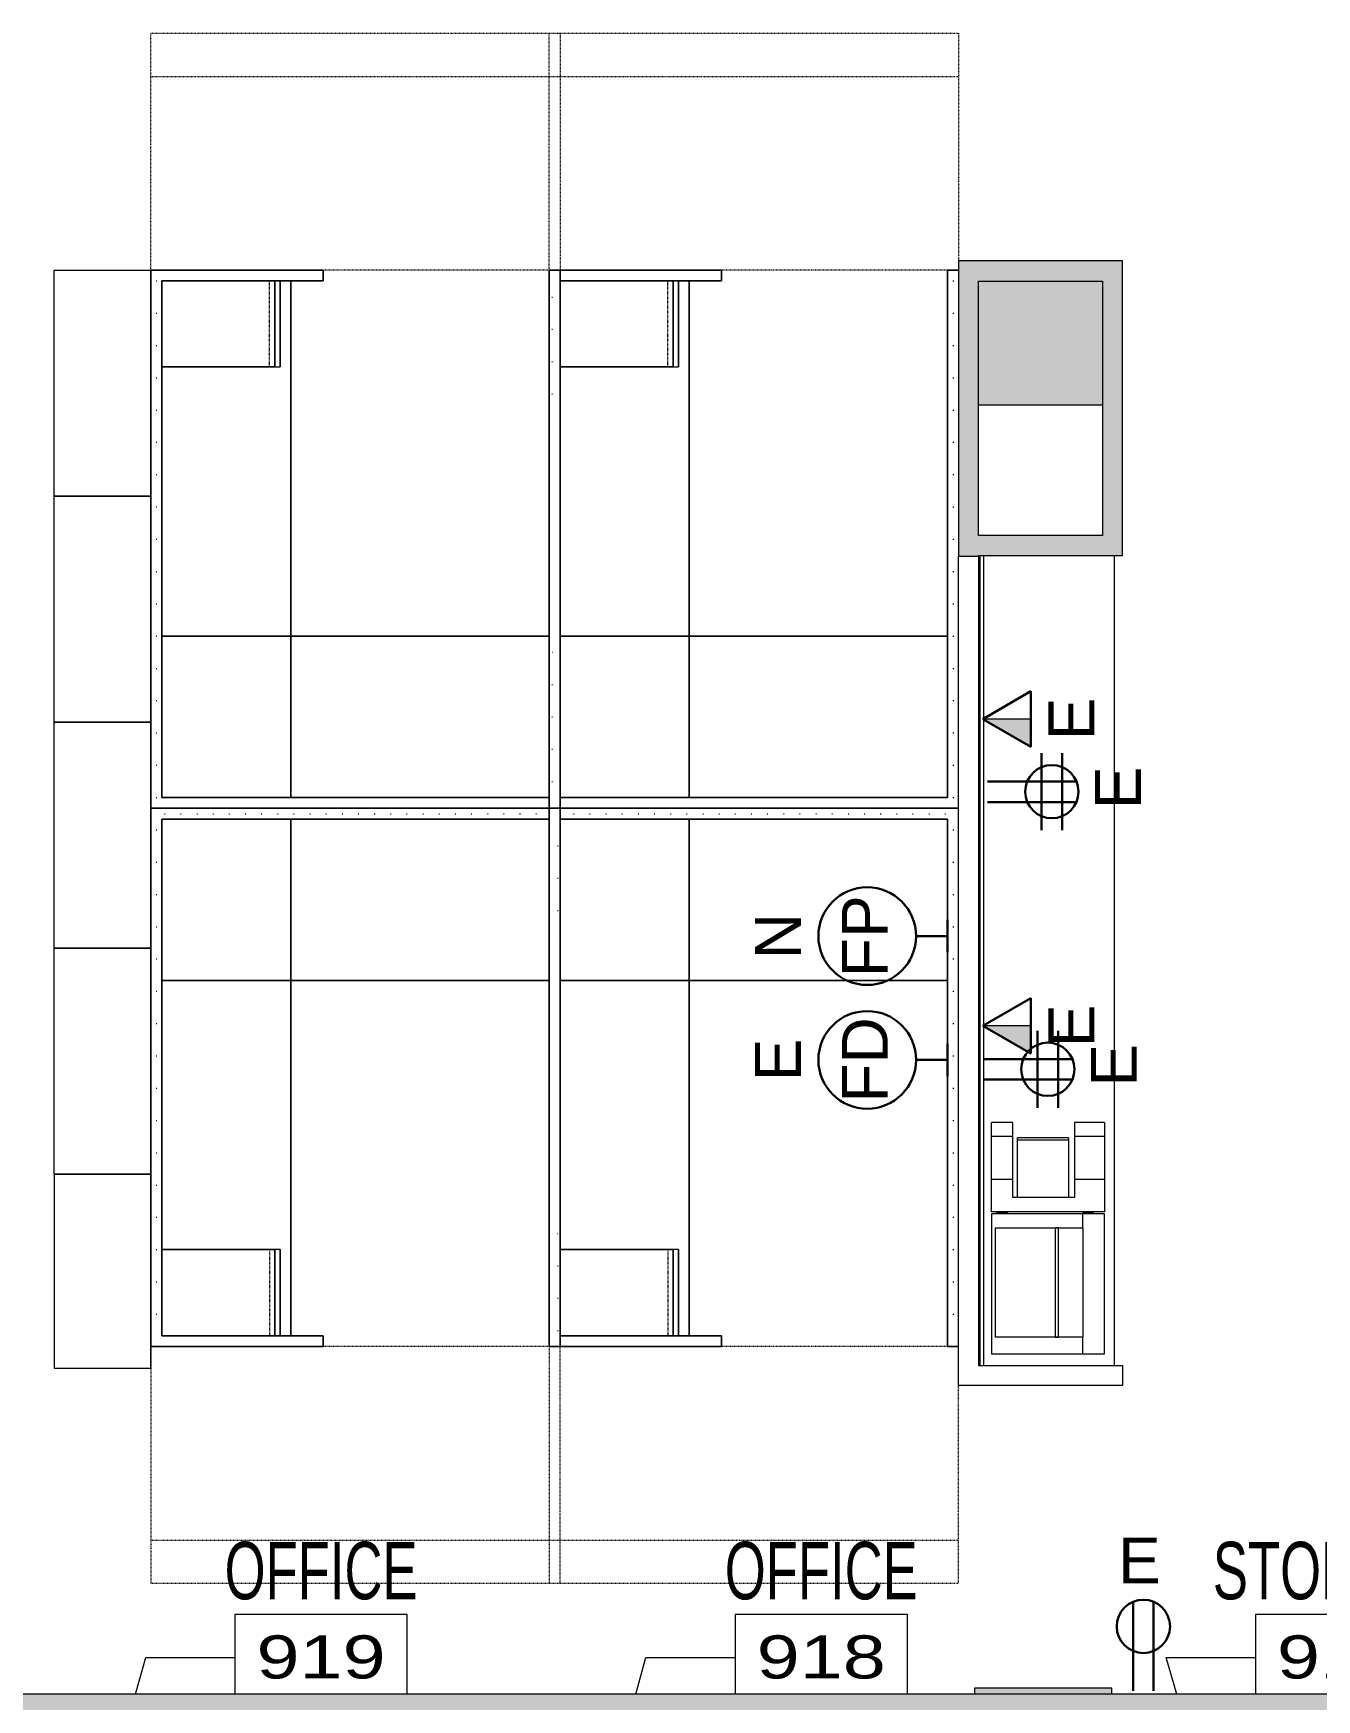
# Model space of a CAD drawing. Header units: inches. Extents: x 395 to 1878, y 644 to 1756.
# Drawn here: x 1228.9 to 1467.3, y 1256.9 to 1566.5 of the extents above; entities that cross this region are included whole.
import ezdxf

# ---------------------------------------------------------------- set-up
doc = ezdxf.new("R2010")
doc.units = ezdxf.units.IN
doc.header["$MEASUREMENT"] = 0
doc.linetypes.add('DASH 1_32_', pattern=[0.0625, 0.03125, -0.03125])
doc.linetypes.add('Dash 1_8_', pattern=[0.25, 0.125, -0.125])
for name, color, linetype, lineweight in [('4694_52_AR$0$A-Area-Iden-Name', 7, 'Continuous', 9), ('4694_52_AR$0$A-Area-Iden-Numb', 7, 'Continuous', 9), ('4694_52_BB$0$BHT', 7, 'Continuous', 9), ('4694_52_BB$0$BPT', 7, 'Continuous', 9), ('9t floor LINKED_dwg', 8, 'Continuous', 9), ('A-ANNO-NOTE', 131, 'Continuous', 30), ('A-WALL-PATT', 111, 'Continuous', 13), ('I-FURN', 30, 'Continuous', 9), ('I-FURN-PNLS', 30, 'Continuous', 9), ('I-WALL', 2, 'Continuous', 13), ('Q-CASE', 31, 'Continuous', 13), ('Q-SPCQ', 91, 'Continuous', 9)]:
    doc.layers.add(name, color=color, linetype=linetype, lineweight=lineweight)
doc.styles.add('Arial Narrow', font='ARIALN.TTF', dxfattribs={"width": 1.569593, "height": 8})
doc.styles.add('Arial Narrow_1', font='ARIALN.TTF', dxfattribs={"width": 0.8, "height": 10.666667})
doc.styles.add('Swis721 Lt BT', font='swissl.ttf', dxfattribs={"height": 8.514638})

# ---------------------------------------------------------------- blocks, each defined once
blk = doc.blocks.new('9t floor LINKED_dwg_4694_52_AR$0$OTJ_Room_Tag_4_P-V1-FIRST FLOOR POWER _ SIGNAL')
at = {"layer": '4694_52_AR$0$A-Area-Iden-Numb', "flags": 128}
blk.add_lwpolyline([(2, -1.855), (2, 0), (-2, 0), (-2, -1.855)], dxfattribs=at)
blk = doc.blocks.new('9t floor LINKED_dwg-4848483-FIRST FLOOR POWER _ SIGNAL')
at = {"layer": '4694_52_BB$0$BHT'}
h = blk.add_hatch(color=256, dxfattribs=at)
h.paths.add_polyline_path([(683.75, 987.5), (685, 987.5), (685, 1013), (683.75, 1013), (683.75, 1010.33)], flags=0)
h.paths.add_polyline_path([(688.75, 987.5), (709.25, 987.5), (709.25, 1013), (688.75, 1013), (688.75, 1008)], flags=0)
h.paths.add_polyline_path([(1429.25, 988), (1429.25, 1013.5), (1403.75, 1013.5), (1403.75, 988)], flags=0)
h.paths.add_polyline_path([(707.94, 1233), (709.25, 1233), (709.25, 1258.5), (683.75, 1258.5), (683.75, 1233), (696.35, 1233)], flags=0)
h.paths.add_polyline_path([(1429.25, 1233.5), (1429.25, 1254.12), (1403.75, 1254.12), (1403.75, 1233.5)], flags=0)
h.paths.add_polyline_path([(1429.25, 1257.87), (1429.25, 1259), (1403.75, 1259), (1403.75, 1257.87), (1404.88, 1257.87)], flags=0)
h.paths.add_polyline_path([(683.75, 1497.5), (709.25, 1497.5), (709.25, 1523), (683.75, 1523)], flags=0)
h.paths.add_polyline_path([(1404.5, 1497.5), (1427.5, 1497.5), (1427.5, 1520.45), (1404.5, 1520.45)], flags=0)
h.paths.add_polyline_path([(1163.75, 1497.5), (1189.25, 1497.5), (1189.25, 1523), (1163.75, 1523), (1163.75, 1519.5)], flags=0)
h.paths.add_polyline_path([(936.73, 1499.81), (949.25, 1499.81), (949.25, 1523), (948.25, 1523), (948.25, 1521.38), (944.5, 1521.38), (944.5, 1523), (923.75, 1523), (923.75, 1499.81), (936.31, 1499.81)], flags=0)
at = {"layer": '4694_52_AR$0$A-Area-Iden-Name', "flags": 128}
for points in [[(1247.89, 1257.87), (1249.8, 1264.72), (1266.36, 1264.72)], [(1340.81, 1257.87), (1342.72, 1264.72), (1359.28, 1264.72)], [(1441.32, 1257.87), (1439.37, 1264.72), (1455.93, 1264.72)]]:
    blk.add_lwpolyline(points, dxfattribs=at)
at = {"layer": '4694_52_BB$0$BPT'}
blk.add_line((1404.5, 1497.5), (1427.5, 1497.5), dxfattribs=at)
at = {"layer": '4694_52_BB$0$BPT', "flags": 128}
blk.add_lwpolyline([(1429.25, 1257.87), (1429.25, 1259), (1403.75, 1259), (1403.75, 1257.87)], dxfattribs=at)
at = {"xscale": 8, "yscale": 8, "zscale": 8}
for p in [(1282.36, 1272.72), (1375.28, 1272.72), (1471.93, 1272.72)]:
    blk.add_blockref('9t floor LINKED_dwg_4694_52_AR$0$OTJ_Room_Tag_4_P-V1-FIRST FLOOR POWER _ SIGNAL', p, dxfattribs=at)
at = {"layer": '4694_52_AR$0$A-Area-Iden-Name', "char_height": 10.667, "attachment_point": 2, "line_spacing_factor": 0.968573, "style": 'Arial Narrow_1'}
for s, insert, width in [('OFFICE', (1282.36, 1286.2), 42.3051), ('OFFICE', (1375.28, 1286.2), 42.3051), ('STORAGE', (1471.93, 1286.2), 56.3634)]:
    blk.add_mtext(s, dxfattribs=dict(at, insert=insert, width=width))
at = {"layer": '4694_52_AR$0$A-Area-Iden-Numb', "char_height": 8, "width": 28.4095, "attachment_point": 1, "line_spacing_factor": 0.968573, "style": 'Arial Narrow'}
for s, insert in [('919', (1270.36, 1268.82)), ('918', (1363.28, 1268.82)), ('917', (1459.93, 1268.82))]:
    blk.add_mtext(s, dxfattribs=dict(at, insert=insert))
blk = doc.blocks.new('A-Copier-Floor - A-Copier-Floor-4916061-FIRST FLOOR POWER _ SIGNAL')
at = {"layer": 'Q-SPCQ'}
for p, q in [((-30.09, 9.53), (-27.49, 9.53)), ((-30.09, 9.53), (-30.09, 3.97)), ((-27.49, 9.53), (-19.49, 9.53)), ((-27.49, 9.53), (-27.49, 3.97)), ((-19.49, 9.53), (-13.49, 9.53)), ((-19.49, 9.53), (-19.49, 3.97)), ((-13.49, 9.53), (-13.49, -11.47)), ((12.91, 9.53), (-13.09, 9.53)), ((-13.09, 9.53), (-13.09, 5.51)), ((12.91, 5.51), (12.91, 9.53)), ((-13.29, 7.53), (-13.29, 5.51)), ((-13.29, 7.53), (-13.1, 7.53)), ((-30.09, 3.97), (-27.49, 3.97)), ((-27.49, 3.97), (-19.49, 3.97)), ((-19.49, 3.97), (-16.13, 3.97)), ((-16.13, 3.97), (-16.13, -7.47)), ((-13.1, 5.51), (-13.29, 5.51)), ((-10.52, 5.51), (-13.09, 5.51)), ((-13.09, 5.51), (-13.09, -11.47)), ((-10.52, -10.67), (-10.52, 5.51)), ((-10.52, 5.51), (9.82, 5.51)), ((12.91, 5.51), (9.82, 5.51)), ((9.82, 5.51), (9.82, -10.67)), ((12.91, -11.47), (12.91, 5.51)), ((-27.26, 2.84), (-26.84, 2.84)), ((-27.26, 2.84), (-27.26, -6.6)), ((-26.84, 2.84), (-16.13, 2.84)), ((-26.84, -6.6), (-26.84, 2.84)), ((9.82, 1.03), (-10.52, 1.03)), ((-10.52, 1.03), (-10.52, 0.4)), ((-10.52, 0.4), (9.82, 0.4)), ((9.82, 0.4), (9.82, 1.03)), ((-27.49, -7.47), (-30.09, -7.47)), ((-30.09, -7.47), (-30.09, -11.47)), ((-19.49, -7.47), (-27.49, -7.47)), ((-27.49, -7.47), (-27.49, -11.47)), ((-26.84, -6.6), (-27.26, -6.6)), ((-16.13, -6.6), (-26.84, -6.6)), ((-16.13, -7.47), (-19.49, -7.47)), ((-19.49, -7.47), (-19.49, -11.47)), ((-13.29, -8.47), (-13.29, -10.49)), ((-13.29, -8.47), (-13.1, -8.47)), ((-27.49, -11.47), (-30.09, -11.47)), ((-19.49, -11.47), (-27.49, -11.47)), ((-13.49, -11.47), (-19.49, -11.47)), ((-13.1, -10.49), (-13.29, -10.49)), ((-13.09, -11.47), (12.91, -11.47)), ((9.82, -10.67), (-10.52, -10.67))]:
    blk.add_line(p, q, dxfattribs=at)
blk = doc.blocks.new('C-Counter Top - ADJ HEIGHT-4931059-FIRST FLOOR POWER _ SIGNAL')
at = {"layer": 'Q-CASE', "lineweight": 9}
for p, q in [((103.19, 25), (-47.26, 25)), ((103.19, 0.75), (-47.26, 0.75)), ((-47.26, 0), (103.19, 0)), ((103.19, 0), (103.19, 0.75))]:
    blk.add_line(p, q, dxfattribs=at)
blk = doc.blocks.new('Adjustable Workstation 1 - 6 x 8-V39-FIRST FLOOR POWER _ SIGNAL')
at = {"layer": 'I-FURN'}
h = blk.add_hatch(dxfattribs=at)
h.set_pattern_fill('FP_11', color=256, style=0, pattern_type=2)
h.set_pattern_definition([(90, (1422.499, -1326.75), (-3, 1.5), [0.127, -2.873])])
h.paths.add_polyline_path([(100, 0), (2.05, 0), (51, -1), (98.04, -0.04), (100, -2)], flags=0)
h.paths.add_polyline_path([(100, -50), (100, -44), (98, -44), (98, -74), (2, -74), (2, -2), (0, -2.04), (0, -76), (100, -76), (100, -52)], flags=0)
h.paths.add_polyline_path([(2, 0), (0, 0), (0, -2), (1, -1)], flags=0)
for p, q in [((100, 0), (0, 0)), ((0, 0), (0, -76)), ((0, 0), (2, 0)), ((0, -2), (0, 0)), ((2, 0), (32, 0)), ((32, 0), (82, 0)), ((82, 0), (98, 0)), ((98, 0), (100, 0)), ((100, -2), (100, 0)), ((100, 0), (100, -2)), ((0, -76), (0, -2)), ((32, -2), (2, -2)), ((2, -2), (2, -74)), ((2, -74), (2, -2)), ((2, -2), (32, -2)), ((2, -74), (2, -2)), ((2, -2), (100, -2)), ((32, -2), (2, -2)), ((2, -2), (2, -50)), ((32, -74), (32, -2)), ((32, -2), (32, -74)), ((100, -2), (32, -2)), ((100, -44), (98, -44)), ((98, -44), (98, -74)), ((98, -50), (98, -44)), ((98, -44), (100, -44)), ((100, -76), (100, -44)), ((100, -44), (100, -76)), ((2, -50), (2, -74)), ((32, -50), (2, -50)), ((2, -50), (2, -74)), ((2, -74), (2, -50)), ((2, -50), (32, -50)), ((98, -50), (32, -50)), ((32, -50), (98, -50)), ((82, -52), (98, -52)), ((82, -52), (98, -52)), ((82, -52), (98, -52)), ((82, -52), (98, -52)), ((82, -52), (98, -52)), ((82, -52), (98, -52)), ((82, -52), (82, -74)), ((98, -52), (82, -52)), ((98, -52), (82, -52)), ((82, -52), (82, -53)), ((98, -52), (82, -52)), ((82, -52), (98, -52)), ((82, -52), (82, -53)), ((82, -52), (82, -53)), ((98, -52), (82, -52)), ((82, -52), (98, -52)), ((82, -52), (82, -53)), ((82, -52), (82, -53)), ((98, -52), (82, -52)), ((82, -52), (98, -52)), ((82, -52), (82, -53)), ((82, -52), (82, -53)), ((98, -52), (98, -50)), ((98, -74), (98, -50)), ((98, -50), (98, -74)), ((98, -74), (98, -52)), ((98, -53), (98, -52)), ((98, -53), (98, -52)), ((98, -52), (98, -53)), ((98, -53), (98, -52)), ((98, -52), (98, -53)), ((98, -53), (98, -52)), ((98, -52), (98, -53)), ((98, -53), (98, -52)), ((82, -53), (98, -53)), ((82, -74), (82, -53)), ((82, -53), (98, -53)), ((98, -53), (82, -53)), ((82, -53), (98, -53)), ((98, -53), (82, -53)), ((82, -53), (98, -53)), ((98, -53), (82, -53)), ((82, -53), (98, -53)), ((98, -53), (98, -74)), ((98, -74), (98, -53)), ((2, -74), (32, -74)), ((32, -74), (2, -74)), ((98, -74), (2, -74)), ((2, -74), (32, -74)), ((2, -74), (32, -74)), ((32, -74), (2, -74)), ((32, -74), (82, -74)), ((32, -74), (98, -74)), ((98, -74), (32, -74)), ((82, -74), (98, -74)), ((98, -74), (82, -74)), ((82, -74), (98, -74)), ((0, -76), (100, -76)), ((100, -76), (0, -76))]:
    blk.add_line(p, q, dxfattribs=at)
at = {"layer": 'I-FURN', "linetype": 'Dash 1_8_'}
for p, q in [((144, 0), (100, 0)), ((100, 0), (100, -2)), ((136, 0), (100, 0)), ((100, 0), (100, -2)), ((136, -76), (136, 0)), ((144, -76), (144, 0)), ((100, -2), (100, -44)), ((100, -2), (100, -44)), ((100, -44), (100, -76)), ((100, -44), (100, -76)), ((100, -76), (104, -76)), ((100, -76), (104, -76)), ((104, -76), (144, -76)), ((104, -76), (136, -76))]:
    blk.add_line(p, q, dxfattribs=at)
at = {"layer": 'I-FURN', "linetype": 'DASH 1_32_'}
blk.add_line((82, -54), (98, -54), dxfattribs=at)
blk = doc.blocks.new('Adjustable Workstation 1 - 6 x 8-V40-FIRST FLOOR POWER _ SIGNAL')
at = {"layer": 'I-FURN'}
h = blk.add_hatch(dxfattribs=at)
h.set_pattern_fill('FP_12', color=256, style=0, pattern_type=2)
h.set_pattern_definition([(90, (1422.499, -1400.75), (-3, 1.5), [0.127, -2.873])])
h.paths.add_polyline_path([(100, 0), (0, 0), (0, -74), (2, -74), (2, -2), (100, -2)], flags=0)
h.paths.add_polyline_path([(100, -50), (100, -44), (98, -44), (98, -74), (100, -74), (100, -52)], flags=0)
h.paths.add_polyline_path([(100, -76), (98, -74.04), (51, -75), (2, -74), (0, -76), (98, -76)], flags=0)
for p, q in [((100, 0), (0, 0)), ((0, 0), (0, -76)), ((0, -74), (0, 0)), ((100, -2), (100, 0)), ((100, 0), (100, -2)), ((32, -2), (2, -2)), ((2, -2), (2, -74)), ((2, -74), (2, -2)), ((2, -2), (32, -2)), ((2, -74), (2, -2)), ((2, -2), (100, -2)), ((32, -2), (2, -2)), ((2, -2), (2, -50)), ((32, -74), (32, -2)), ((32, -2), (32, -74)), ((100, -2), (32, -2)), ((100, -44), (98, -44)), ((98, -44), (98, -74)), ((98, -50), (98, -44)), ((98, -44), (100, -44)), ((100, -76), (100, -44)), ((100, -44), (100, -74)), ((2, -50), (2, -74)), ((32, -50), (2, -50)), ((2, -50), (2, -74)), ((2, -74), (2, -50)), ((2, -50), (32, -50)), ((98, -50), (32, -50)), ((32, -50), (98, -50)), ((82, -52), (98, -52)), ((82, -52), (98, -52)), ((82, -52), (98, -52)), ((82, -52), (98, -52)), ((82, -52), (98, -52)), ((82, -52), (98, -52)), ((82, -52), (82, -74)), ((98, -52), (82, -52)), ((98, -52), (82, -52)), ((82, -52), (82, -53)), ((98, -52), (82, -52)), ((82, -52), (98, -52)), ((82, -52), (82, -53)), ((82, -52), (82, -53)), ((98, -52), (82, -52)), ((82, -52), (98, -52)), ((82, -52), (82, -53)), ((82, -52), (82, -53)), ((98, -52), (82, -52)), ((82, -52), (98, -52)), ((82, -52), (82, -53)), ((82, -52), (82, -53)), ((98, -52), (98, -50)), ((98, -74), (98, -50)), ((98, -50), (98, -74)), ((98, -74), (98, -52)), ((98, -53), (98, -52)), ((98, -53), (98, -52)), ((98, -52), (98, -53)), ((98, -53), (98, -52)), ((98, -52), (98, -53)), ((98, -53), (98, -52)), ((98, -52), (98, -53)), ((98, -53), (98, -52)), ((82, -53), (98, -53)), ((82, -74), (82, -53)), ((82, -53), (98, -53)), ((98, -53), (82, -53)), ((82, -53), (98, -53)), ((98, -53), (82, -53)), ((82, -53), (98, -53)), ((98, -53), (82, -53)), ((82, -53), (98, -53)), ((98, -53), (98, -74)), ((98, -74), (98, -53)), ((0, -76), (0, -74)), ((2, -74), (32, -74)), ((32, -74), (2, -74)), ((98, -74), (2, -74)), ((2, -74), (32, -74)), ((2, -74), (32, -74)), ((32, -74), (2, -74)), ((32, -74), (82, -74)), ((32, -74), (98, -74)), ((98, -74), (32, -74)), ((82, -74), (98, -74)), ((98, -74), (82, -74)), ((82, -74), (98, -74)), ((100, -74), (100, -76)), ((0, -76), (100, -76)), ((2, -76), (0, -76)), ((32, -76), (2, -76)), ((100, -76), (32, -76))]:
    blk.add_line(p, q, dxfattribs=at)
at = {"layer": 'I-FURN', "linetype": 'Dash 1_8_'}
for p, q in [((100, 0), (100, -2)), ((100, 0), (100, -2)), ((136, 0), (107.25, 0)), ((136, -76), (136, 0)), ((144, -76), (144, 0)), ((100, -2), (100, -44)), ((100, -2), (100, -44)), ((144, 0), (107.25, 0)), ((100, -44), (100, -74)), ((100, -44), (100, -74)), ((100, -74), (100, -76)), ((100, -74), (100, -76)), ((100, -76), (144, -76)), ((100, -76), (136, -76))]:
    blk.add_line(p, q, dxfattribs=at)
at = {"layer": 'I-FURN', "linetype": 'DASH 1_32_'}
blk.add_line((82, -54), (98, -54), dxfattribs=at)
blk = doc.blocks.new('Adjustable Workstation 1 - 6 x 8-V41-FIRST FLOOR POWER _ SIGNAL')
at = {"layer": 'I-FURN'}
h = blk.add_hatch(dxfattribs=at)
h.set_pattern_fill('FP_13', color=256, style=0, pattern_type=2)
h.set_pattern_definition([(270, (-1422.499, 1326.75), (3, -1.5), [0.127, -2.873])])
h.paths.add_polyline_path([(0, 2), (0, 0), (100, 0), (100, 2), (51, 1), (2, 2), (2, 74), (98, 74), (98, 44), (100, 44), (100, 76), (0, 76), (0, 2.04)], flags=0)
h.paths.add_polyline_path([(0, 2), (2, 2), (1, 1)], flags=0)
for p, q in [((100, 76), (0, 76)), ((0, 76), (0, 0)), ((0, 2), (0, 76)), ((0, 76), (100, 76)), ((100, 44), (100, 76)), ((100, 76), (100, 44)), ((32, 74), (2, 74)), ((2, 74), (2, 2)), ((2, 2), (2, 74)), ((2, 74), (32, 74)), ((2, 2), (2, 74)), ((2, 74), (98, 74)), ((32, 74), (2, 74)), ((2, 74), (2, 50)), ((32, 74), (2, 74)), ((2, 74), (2, 50)), ((2, 50), (2, 74)), ((2, 74), (32, 74)), ((32, 2), (32, 74)), ((32, 74), (32, 2)), ((82, 74), (32, 74)), ((98, 74), (32, 74)), ((32, 74), (98, 74)), ((98, 74), (82, 74)), ((82, 74), (82, 52)), ((82, 53), (82, 74)), ((82, 74), (98, 74)), ((98, 74), (82, 74)), ((98, 52), (98, 74)), ((98, 74), (98, 53)), ((98, 74), (98, 44)), ((98, 53), (98, 74)), ((98, 50), (98, 74)), ((98, 74), (98, 50)), ((98, 53), (82, 53)), ((98, 53), (82, 53)), ((82, 53), (82, 52)), ((98, 53), (82, 53)), ((82, 53), (98, 53)), ((82, 53), (82, 52)), ((82, 53), (82, 52)), ((98, 53), (82, 53)), ((82, 53), (98, 53)), ((82, 53), (82, 52)), ((82, 53), (82, 52)), ((98, 53), (82, 53)), ((82, 53), (98, 53)), ((82, 53), (82, 52)), ((82, 53), (82, 52)), ((98, 52), (98, 53)), ((98, 52), (98, 53)), ((98, 53), (98, 52)), ((98, 52), (98, 53)), ((98, 53), (98, 52)), ((98, 52), (98, 53)), ((98, 53), (98, 52)), ((98, 52), (98, 53)), ((2, 50), (2, 2)), ((2, 50), (32, 50)), ((32, 50), (2, 50)), ((32, 50), (98, 50)), ((98, 50), (32, 50)), ((82, 52), (98, 52)), ((82, 52), (98, 52)), ((82, 52), (98, 52)), ((82, 52), (98, 52)), ((82, 52), (98, 52)), ((82, 52), (98, 52)), ((82, 52), (98, 52)), ((82, 52), (98, 52)), ((98, 52), (82, 52)), ((82, 52), (98, 52)), ((98, 52), (82, 52)), ((82, 52), (98, 52)), ((98, 52), (82, 52)), ((82, 52), (98, 52)), ((98, 50), (98, 52)), ((98, 44), (98, 50)), ((98, 44), (100, 44)), ((100, 44), (98, 44)), ((0, 0), (0, 2)), ((0, 0), (100, 0)), ((2, 0), (0, 0)), ((2, 2), (32, 2)), ((32, 2), (2, 2)), ((100, 2), (2, 2)), ((2, 2), (32, 2)), ((32, 0), (2, 0)), ((32, 2), (100, 2)), ((82, 0), (32, 0)), ((98, 0), (82, 0)), ((100, 0), (98, 0)), ((100, 0), (100, 2)), ((100, 2), (100, 0))]:
    blk.add_line(p, q, dxfattribs=at)
at = {"layer": 'I-FURN', "linetype": 'Dash 1_8_'}
for p, q in [((100, 44), (100, 76)), ((100, 76), (144, 76)), ((100, 44), (100, 76)), ((100, 76), (136, 76)), ((136, 76), (136, 0)), ((144, 76), (144, 0)), ((100, 2), (100, 44)), ((100, 2), (100, 44)), ((100, 0), (100, 2)), ((100, 0), (100, 2)), ((144, 0), (100, 0)), ((136, 0), (100, 0))]:
    blk.add_line(p, q, dxfattribs=at)
at = {"layer": 'I-FURN', "linetype": 'DASH 1_32_'}
blk.add_line((82, 54), (98, 54), dxfattribs=at)
blk = doc.blocks.new('Adjustable Workstation 1 - 6 x 8-V42-FIRST FLOOR POWER _ SIGNAL')
at = {"layer": 'I-FURN'}
h = blk.add_hatch(dxfattribs=at)
h.set_pattern_fill('FP_14', color=256, style=0, pattern_type=2)
h.set_pattern_definition([(270, (-1422.499, 1400.75), (3, -1.5), [0.127, -2.873])])
h.paths.add_polyline_path([(0, 2), (0, 0), (100, 0), (100, 2), (2, 2), (2, 74), (0, 73.96), (0, 2.04)], flags=0)
h.paths.add_polyline_path([(2, 76), (51, 75), (98, 76), (32, 76)], flags=0)
h.paths.add_polyline_path([(0, 76), (1, 75), (2, 76)], flags=0)
h.paths.add_polyline_path([(98, 74), (98, 44), (100, 44), (100, 74)], flags=0)
for p, q in [((100, 76), (0, 76)), ((0, 76), (0, 0)), ((0, 74), (0, 76)), ((0, 76), (2, 76)), ((2, 76), (32, 76)), ((32, 76), (100, 76)), ((100, 44), (100, 76)), ((100, 76), (100, 74)), ((0, 0), (0, 74)), ((32, 74), (2, 74)), ((2, 74), (2, 2)), ((2, 2), (2, 74)), ((2, 74), (32, 74)), ((2, 2), (2, 74)), ((2, 74), (98, 74)), ((32, 74), (2, 74)), ((2, 74), (2, 50)), ((32, 74), (2, 74)), ((2, 74), (2, 50)), ((2, 50), (2, 74)), ((2, 74), (32, 74)), ((32, 2), (32, 74)), ((32, 74), (32, 2)), ((82, 74), (32, 74)), ((98, 74), (32, 74)), ((32, 74), (98, 74)), ((98, 74), (82, 74)), ((82, 74), (82, 52)), ((82, 53), (82, 74)), ((82, 74), (98, 74)), ((98, 74), (82, 74)), ((98, 52), (98, 74)), ((98, 74), (98, 53)), ((98, 74), (98, 44)), ((98, 53), (98, 74)), ((98, 50), (98, 74)), ((98, 74), (98, 50)), ((100, 74), (100, 44)), ((98, 53), (82, 53)), ((98, 53), (82, 53)), ((82, 53), (82, 52)), ((98, 53), (82, 53)), ((82, 53), (98, 53)), ((82, 53), (82, 52)), ((82, 53), (82, 52)), ((98, 53), (82, 53)), ((82, 53), (98, 53)), ((82, 53), (82, 52)), ((82, 53), (82, 52)), ((98, 53), (82, 53)), ((82, 53), (98, 53)), ((82, 53), (82, 52)), ((82, 53), (82, 52)), ((98, 52), (98, 53)), ((98, 52), (98, 53)), ((98, 53), (98, 52)), ((98, 52), (98, 53)), ((98, 53), (98, 52)), ((98, 52), (98, 53)), ((98, 53), (98, 52)), ((98, 52), (98, 53)), ((2, 50), (2, 2)), ((2, 50), (32, 50)), ((32, 50), (2, 50)), ((32, 50), (98, 50)), ((98, 50), (32, 50)), ((82, 52), (98, 52)), ((82, 52), (98, 52)), ((82, 52), (98, 52)), ((82, 52), (98, 52)), ((82, 52), (98, 52)), ((82, 52), (98, 52)), ((82, 52), (98, 52)), ((82, 52), (98, 52)), ((98, 52), (82, 52)), ((82, 52), (98, 52)), ((98, 52), (82, 52)), ((82, 52), (98, 52)), ((98, 52), (82, 52)), ((82, 52), (98, 52)), ((98, 50), (98, 52)), ((98, 44), (98, 50)), ((98, 44), (100, 44)), ((100, 44), (98, 44)), ((0, 0), (46.83, 0)), ((2, 2), (32, 2)), ((32, 2), (2, 2)), ((100, 2), (2, 2)), ((2, 2), (32, 2)), ((32, 2), (100, 2)), ((100, 0), (100, 2)), ((100, 2), (100, 0))]:
    blk.add_line(p, q, dxfattribs=at)
at = {"layer": 'I-FURN', "linetype": 'Dash 1_8_'}
for p, q in [((100, 74), (100, 76)), ((100, 76), (144, 76)), ((100, 74), (100, 76)), ((100, 76), (136, 76)), ((136, 76), (136, 0)), ((144, 76), (144, 0)), ((100, 44), (100, 74)), ((100, 44), (100, 74)), ((100, 2), (100, 44)), ((100, 2), (100, 44)), ((100, 0), (100, 2)), ((100, 0), (100, 2)), ((144, 0), (101.7, 0)), ((136, 0), (101.7, 0))]:
    blk.add_line(p, q, dxfattribs=at)
at = {"layer": 'I-FURN', "linetype": 'DASH 1_32_'}
blk.add_line((82, 54), (98, 54), dxfattribs=at)
blk = doc.blocks.new('F-Lateral File - 2 Drawers x 18_D x 36_W-4951200-FIRST FLOOR POWER _ SIGNAL')
at = {"layer": 'I-FURN-PNLS'}
for p, q in [((12.8, 8.2), (-19.2, 8.2)), ((-19.2, 8.2), (-19.2, -9.8)), ((16.8, 8.2), (12.8, 8.2)), ((16.8, -9.8), (16.8, 8.2)), ((-19.2, -9.8), (16.8, -9.8))]:
    blk.add_line(p, q, dxfattribs=at)
blk = doc.blocks.new('F-Lateral File - 3 Drawer x 18D x 42W-4980867-FIRST FLOOR POWER _ SIGNAL')
at = {"layer": 'I-FURN-PNLS'}
for p, q in [((-22.2, 9.8), (19.8, 9.8)), ((-22.2, -8.2), (-22.2, 9.8)), ((19.8, 9.8), (19.8, -8.2)), ((19.8, -8.2), (-22.2, -8.2))]:
    blk.add_line(p, q, dxfattribs=at)

msp = doc.modelspace()

# ---------------------------------------------------------------- hatches: boundary and pattern name
at = {"layer": 'A-ANNO-NOTE', "lineweight": 9}
for points in [[(1414.24, 1433.94), (1414.24, 1439.09), (1405.31, 1439.09)], [(1414.24, 1376.94), (1414.24, 1382.09), (1405.31, 1382.09)]]:
    msp.add_hatch(color=256, dxfattribs=at).paths.add_polyline_path(points, flags=0)
at = {"layer": 'A-WALL-PATT', "lineweight": 9}
for points in [[(1403.75, 1469.33), (1404.5, 1469.33), (1404.5, 1524.2), (1400.75, 1524.2), (1400.75, 1469.33)], [(1427.5, 1520.45), (1431.25, 1520.45), (1431.25, 1524.2), (1404.5, 1524.2), (1404.5, 1520.45), (1414.8, 1520.45)], [(1431.25, 1469.45), (1431.25, 1520.45), (1427.5, 1520.45), (1427.5, 1469.45), (1429.75, 1469.45)], [(1404.5, 1469.45), (1427.5, 1469.45), (1427.5, 1473.2), (1404.5, 1473.2)], [(1663.25, 1254.12), (1663.25, 1257.87), (1102.13, 1257.87), (1102.13, 1254.12), (1651.88, 1254.12)]]:
    msp.add_hatch(color=7, dxfattribs=at).paths.add_polyline_path(points, flags=0)

# ---------------------------------------------------------------- linework, layer by layer
at = {"layer": 'A-ANNO-NOTE'}
for p, q in [((1405.31, 1439.09), (1414.24, 1444.25)), ((1414.24, 1444.25), (1414.24, 1433.94)), ((1405.31, 1439.09), (1414.24, 1433.94)), ((1416.2, 1432.76), (1416.2, 1418.41)), ((1420.03, 1432.76), (1420.03, 1418.41)), ((1406.15, 1427.5), (1422.68, 1427.5)), ((1406.15, 1423.67), (1422.68, 1423.67)), ((1398.75, 1401.75), (1398.75, 1395.75)), ((1398.75, 1398.75), (1392.89, 1398.75)), ((1405.31, 1382.09), (1414.24, 1387.25)), ((1414.24, 1387.25), (1414.24, 1376.94)), ((1405.31, 1382.09), (1414.24, 1376.94)), ((1415.45, 1381.18), (1415.45, 1366.83)), ((1419.28, 1381.18), (1419.28, 1366.83)), ((1398.75, 1378.75), (1398.75, 1372.75)), ((1398.75, 1375.75), (1392.89, 1375.75)), ((1405.4, 1375.92), (1421.93, 1375.92)), ((1405.4, 1372.09), (1421.93, 1372.09)), ((1433.2, 1258.53), (1433.2, 1275.05)), ((1437.03, 1258.53), (1437.03, 1275.05))]:
    msp.add_line(p, q, dxfattribs=at)
at = {"layer": 'A-ANNO-NOTE', "lineweight": 9}
for p, q in [((1405.31, 1439.09), (1414.24, 1433.94)), ((1414.24, 1439.09), (1405.31, 1439.09)), ((1414.24, 1433.94), (1414.24, 1439.09)), ((1405.31, 1382.09), (1414.24, 1376.94)), ((1414.24, 1382.09), (1405.31, 1382.09)), ((1414.24, 1376.94), (1414.24, 1382.09))]:
    msp.add_line(p, q, dxfattribs=at)
at = {"layer": 'A-ANNO-NOTE'}
for centre, radius in [((1418.12, 1425.59), 4.95), ((1383.82, 1398.75), 9.07), ((1383.82, 1375.75), 9.07), ((1417.37, 1374.01), 4.95), ((1435.12, 1270.49), 4.95)]:
    msp.add_circle(centre, radius, dxfattribs=at)
at = {"layer": 'I-WALL', "color": 8, "lineweight": 20}
for p, q in [((1431.25, 1524.2), (1400.75, 1524.2)), ((1400.75, 1524.2), (1400.75, 1469.33)), ((1431.25, 1469.45), (1431.25, 1524.2)), ((1404.5, 1520.45), (1427.5, 1520.45)), ((1404.5, 1473.2), (1404.5, 1520.45)), ((1427.5, 1520.45), (1427.5, 1473.2)), ((1427.5, 1473.2), (1404.5, 1473.2)), ((1400.75, 1469.33), (1404.5, 1469.33)), ((1404.5, 1469.45), (1431.25, 1469.45)), ((1404.5, 1469.33), (1404.5, 1469.45)), ((1503, 1257.87), (1189.25, 1257.87))]:
    msp.add_line(p, q, dxfattribs=at)
at = {"layer": 'I-WALL', "lineweight": 9}
for p, q in [((1400.75, 1315.25), (1400.75, 1469.33)), ((1404.5, 1469.33), (1404.5, 1319)), ((1404.5, 1319), (1404.75, 1319)), ((1405.5, 1319), (1431.25, 1319)), ((1431.25, 1319), (1431.25, 1315.25)), ((1431.25, 1315.25), (1400.75, 1315.25))]:
    msp.add_line(p, q, dxfattribs=at)

# ---------------------------------------------------------------- block references
at = {"layer": '9t floor LINKED_dwg', "color": 7}
msp.add_blockref('9t floor LINKED_dwg-4848483-FIRST FLOOR POWER _ SIGNAL', (0, 0), dxfattribs=at)
at = {"layer": 'I-FURN'}
for name, p, rotation in [('Adjustable Workstation 1 - 6 x 8-V41-FIRST FLOOR POWER _ SIGNAL', (1326.75, 1422.5), 89.99999999999942), ('Adjustable Workstation 1 - 6 x 8-V42-FIRST FLOOR POWER _ SIGNAL', (1400.75, 1422.5), 89.99999999999942), ('Adjustable Workstation 1 - 6 x 8-V39-FIRST FLOOR POWER _ SIGNAL', (1326.75, 1422.5), 269.9999999999995), ('Adjustable Workstation 1 - 6 x 8-V40-FIRST FLOOR POWER _ SIGNAL', (1400.75, 1422.5), 269.9999999999995)]:
    msp.add_blockref(name, p, dxfattribs=dict(at, rotation=rotation))
at = {"layer": 'I-FURN-PNLS'}
for name, p, rotation in [('F-Lateral File - 3 Drawer x 18D x 42W-4980867-FIRST FLOOR POWER _ SIGNAL', (1242.55, 1502.7), 89.99999999999967), ('F-Lateral File - 3 Drawer x 18D x 42W-4980867-FIRST FLOOR POWER _ SIGNAL', (1242.55, 1460.7), 89.99999999999967), ('F-Lateral File - 3 Drawer x 18D x 42W-4980867-FIRST FLOOR POWER _ SIGNAL', (1242.55, 1418.7), 89.99999999999967), ('F-Lateral File - 3 Drawer x 18D x 42W-4980867-FIRST FLOOR POWER _ SIGNAL', (1242.55, 1376.7), 89.99999999999967), ('F-Lateral File - 2 Drawers x 18_D x 36_W-4951200-FIRST FLOOR POWER _ SIGNAL', (1242.55, 1335.29), 269.9999999999992)]:
    msp.add_blockref(name, p, dxfattribs=dict(at, rotation=rotation))
at = {"layer": 'Q-CASE', "lineweight": 9, "rotation": 270.0000000000002}
msp.add_blockref('C-Counter Top - ADJ HEIGHT-4931059-FIRST FLOOR POWER _ SIGNAL', (1404.75, 1422.19), dxfattribs=at)
at = {"layer": 'Q-SPCQ', "rotation": 270.0000000000002}
msp.add_blockref('A-Copier-Floor - A-Copier-Floor-4916061-FIRST FLOOR POWER _ SIGNAL', (1418.35, 1334.04), dxfattribs=at)

# ---------------------------------------------------------------- texts
at = {"layer": 'A-ANNO-NOTE', "lineweight": 9, "attachment_point": 2, "rotation": 90, "line_spacing_factor": 1.00667, "style": 'Swis721 Lt BT'}
for s, insert, char_height, width in [('E', (1417.49, 1439.09), 8.51, 8.64), ('E', (1426.14, 1426.32), 8.51, 8.64), ('FP', (1379.12, 1398.74), 8.515, 16.74), ('N', (1362.98, 1398.74), 8.51, 10.044), ('E', (1417.49, 1382.09), 8.51, 8.64), ('FD', (1379.12, 1375.74), 8.515, 18.036), ('E', (1362.98, 1375.74), 8.51, 8.64), ('E', (1425.39, 1374.74), 8.51, 8.64)]:
    msp.add_mtext(s, dxfattribs=dict(at, insert=insert, char_height=char_height, width=width))
at = {"layer": 'A-ANNO-NOTE', "lineweight": 9, "insert": (1434.38, 1286.98), "char_height": 8.51, "width": 8.64, "attachment_point": 2, "line_spacing_factor": 1.00667, "style": 'Swis721 Lt BT'}
msp.add_mtext('E', dxfattribs=at)

doc.saveas('drawing.dxf')
